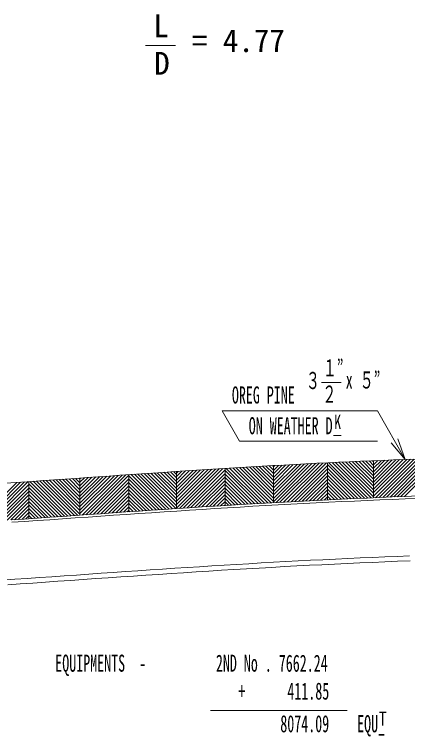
# Model space of a CAD drawing. Units: millimetres, scale not verified. Extents: x -8222 to 8222, y -5815 to 5815.
# Drawn here: x -3842 to -2831, y -158 to 1701 of the extents above; entities that cross this region are included whole.
import ezdxf
from ezdxf.enums import TextEntityAlignment as Align

# ---------------------------------------------------------------- set-up
doc = ezdxf.new("R2010")
doc.units = ezdxf.units.MM
doc.header["$LTSCALE"] = 20
doc.layers.add('0-0_0', color=3, linetype='Continuous', lineweight=18)
doc.layers.add('0-2_寸法', color=2, linetype='Continuous', lineweight=18)
doc.styles.add('ＭＳ ゴシック', font='')
doc.styles.get('ＭＳ ゴシック').set_extended_font_data('MS Gothic')

msp = doc.modelspace()

# ---------------------------------------------------------------- linework, layer by layer
at = {"layer": '0-0_0'}
for p, q in [((-3175.82, 537.02), (-3178.21, 539.41)), ((-3175.82, 446.29), (-3077.33, 544.79)), ((-3175.82, 455.27), (-3086.79, 544.31)), ((-3175.82, 464.25), (-3096.26, 543.82)), ((-3175.82, 473.23), (-3105.73, 543.32)), ((-3175.82, 482.21), (-3115.21, 542.83)), ((-3175.82, 491.19), (-3124.69, 542.33)), ((-3175.82, 500.17), (-3134.18, 541.82)), ((-3175.82, 509.15), (-3143.67, 541.31)), ((-3175.82, 518.13), (-3153.16, 540.79)), ((-3175.82, 527.11), (-3162.67, 540.27)), ((-3175.82, 536.1), (-3172.17, 539.75)), ((-3175.82, 539.55), (-3175.82, 444.15)), ((-3168.58, 444.55), (-3067.87, 545.27)), ((-3159.08, 445.07), (-3058.41, 545.74)), ((-3149.58, 445.59), (-3048.97, 546.21)), ((-3140.08, 446.11), (-3039.52, 546.68)), ((-3130.59, 446.63), (-3037.26, 539.95)), ((-3037.26, 546.79), (-3037.26, 451.42)), ((-2950.56, 455.44), (-3037.26, 542.15)), ((-2941.96, 455.82), (-3033.12, 546.99)), ((-2933.36, 456.2), (-3024.55, 547.4)), ((-2924.75, 456.57), (-3015.98, 547.81)), ((-2918.58, 459.39), (-3007.41, 548.22)), ((-2918.58, 468.37), (-2998.83, 548.62)), ((-2918.58, 477.35), (-2990.25, 549.01)), ((-2918.58, 486.33), (-2981.66, 549.41)), ((-2918.58, 495.31), (-2973.07, 549.8)), ((-2918.58, 504.29), (-2964.48, 550.19)), ((-2918.58, 513.27), (-2955.88, 550.57)), ((-2918.58, 522.25), (-2947.28, 550.95)), ((-2918.58, 531.23), (-2938.67, 551.32)), ((-2918.58, 540.21), (-2930.07, 551.7)), ((-2918.58, 549.19), (-2921.46, 552.07)), ((-2918.58, 461.07), (-2823.58, 556.07)), ((-2918.58, 470.05), (-2832.93, 555.7)), ((-2918.58, 479.03), (-2842.28, 555.33)), ((-2918.58, 488.01), (-2851.64, 554.95)), ((-2918.58, 496.99), (-2860.99, 554.58)), ((-2918.58, 505.97), (-2870.35, 554.2)), ((-2918.58, 514.95), (-2879.72, 553.81)), ((-2918.58, 523.93), (-2889.08, 553.43)), ((-2918.58, 532.91), (-2898.45, 553.04)), ((-2918.58, 541.89), (-2907.83, 552.64)), ((-2918.58, 550.87), (-2917.2, 552.25)), ((-2918.58, 552.19), (-2918.58, 456.84)), ((-2913.62, 457.05), (-2814.23, 556.44)), ((-2904.23, 457.46), (-2804.88, 556.8)), ((-2894.86, 457.85), (-2795.54, 557.17)), ((-2885.49, 458.24), (-2793.49, 550.23)), ((-2876.12, 458.63), (-2793.49, 541.25)), ((-3425.21, 463.12), (-3482.71, 520.62)), ((-3425.21, 472.1), (-3474.29, 521.18)), ((-3425.21, 481.08), (-3465.87, 521.74)), ((-3425.21, 490.06), (-3457.45, 522.3)), ((-3425.21, 499.04), (-3449.02, 522.86)), ((-3425.21, 508.02), (-3440.6, 523.41)), ((-3425.21, 517), (-3432.17, 523.97)), ((-3425.21, 430.39), (-3324.81, 530.79)), ((-3425.21, 439.37), (-3334.38, 530.2)), ((-3425.21, 448.35), (-3343.96, 529.6)), ((-3425.21, 457.33), (-3353.54, 529)), ((-3425.21, 466.31), (-3363.12, 528.4)), ((-3425.21, 475.29), (-3372.71, 527.8)), ((-3425.21, 484.27), (-3382.3, 527.18)), ((-3425.21, 493.25), (-3391.89, 526.57)), ((-3425.21, 502.23), (-3401.49, 525.96)), ((-3425.21, 511.21), (-3411.09, 525.33)), ((-3425.21, 520.19), (-3420.69, 524.71)), ((-3425.21, 524.42), (-3425.21, 428.96)), ((-3417.13, 429.49), (-3315.24, 531.38)), ((-3407.53, 430.11), (-3305.68, 531.96)), ((-3397.92, 430.74), (-3300.28, 528.38)), ((-3300.28, 532.3), (-3300.28, 436.87)), ((-3215.4, 441.9), (-3300.28, 526.78)), ((-3206.91, 442.39), (-3297.01, 532.49)), ((-3198.42, 442.88), (-3288.55, 533.01)), ((-3189.92, 443.35), (-3280.07, 533.51)), ((-3181.41, 443.83), (-3271.6, 534.02)), ((-3175.82, 447.22), (-3263.13, 534.53)), ((-3175.82, 456.2), (-3254.65, 535.03)), ((-3175.82, 465.18), (-3246.16, 535.52)), ((-3175.82, 474.16), (-3237.68, 536.02)), ((-3175.82, 483.14), (-3229.2, 536.52)), ((-3175.82, 492.12), (-3220.7, 537)), ((-3175.82, 501.1), (-3212.21, 537.49)), ((-3175.82, 510.08), (-3203.72, 537.98)), ((-3175.82, 519.06), (-3195.22, 538.46)), ((-3175.82, 528.04), (-3186.71, 538.94)), ((-3121.1, 447.13), (-3037.26, 530.97)), ((-3111.62, 447.63), (-3037.26, 521.99)), ((-2959.15, 455.06), (-3037.26, 533.17)), ((-2967.75, 454.68), (-3037.26, 524.19)), ((-2866.75, 459.01), (-2793.49, 532.27)), ((-2857.39, 459.39), (-2793.49, 523.29)), ((-3673.08, 423.62), (-3751.48, 502.03)), ((-3673.08, 432.6), (-3743.08, 502.61)), ((-3673.08, 441.58), (-3734.69, 503.19)), ((-3673.08, 450.56), (-3726.29, 503.78)), ((-3673.08, 459.54), (-3717.9, 504.36)), ((-3673.08, 468.53), (-3709.5, 504.95)), ((-3673.08, 477.51), (-3701.11, 505.54)), ((-3673.08, 486.49), (-3692.72, 506.12)), ((-3673.08, 495.47), (-3684.32, 506.71)), ((-3673.08, 504.45), (-3675.93, 507.3)), ((-3673.08, 416.01), (-3574.73, 514.36)), ((-3673.08, 424.99), (-3584.38, 513.69)), ((-3673.08, 433.97), (-3594.03, 513.02)), ((-3673.08, 442.95), (-3603.68, 512.35)), ((-3673.08, 451.93), (-3613.33, 511.68)), ((-3673.08, 460.91), (-3622.98, 511)), ((-3673.08, 469.89), (-3632.64, 510.33)), ((-3673.08, 478.87), (-3642.3, 509.65)), ((-3673.08, 487.85), (-3651.95, 508.98)), ((-3673.08, 496.83), (-3661.61, 508.3)), ((-3673.08, 505.81), (-3671.26, 507.63)), ((-3673.08, 507.5), (-3673.08, 412.01)), ((-3667.72, 412.39), (-3565.08, 515.03)), ((-3658.06, 413.07), (-3555.44, 515.69)), ((-3648.41, 413.74), (-3547.42, 514.72)), ((-3638.75, 414.41), (-3547.42, 505.74)), ((-3547.42, 516.24), (-3547.42, 420.75)), ((-3460.56, 426.63), (-3547.42, 513.5)), ((-3468.97, 426.06), (-3547.42, 504.52)), ((-3452.14, 427.19), (-3541.59, 516.64)), ((-3443.71, 427.74), (-3533.18, 517.21)), ((-3435.29, 428.3), (-3524.77, 517.79)), ((-3426.86, 428.85), (-3516.37, 518.36)), ((-3425.21, 436.18), (-3507.95, 518.93)), ((-3425.21, 445.16), (-3499.54, 519.49)), ((-3425.21, 454.14), (-3491.13, 520.06)), ((-3388.33, 431.35), (-3300.28, 519.4)), ((-3378.73, 431.97), (-3300.28, 510.42)), ((-3223.89, 441.41), (-3300.28, 517.8)), ((-3232.38, 440.92), (-3300.28, 508.82)), ((-3102.14, 448.13), (-3037.26, 513.01)), ((-3092.67, 448.62), (-3037.26, 504.03)), ((-2976.34, 454.28), (-3037.26, 515.2)), ((-2984.92, 453.89), (-3037.26, 506.22)), ((-2848.04, 459.77), (-2793.49, 514.31)), ((-2838.68, 460.15), (-2793.49, 505.33)), ((-3935.91, 395.64), (-3835.25, 496.3)), ((-3927.73, 394.84), (-3825.62, 496.95)), ((-3918.15, 395.44), (-3815.99, 497.6)), ((-3908.56, 396.05), (-3806.36, 498.26)), ((-3898.97, 396.67), (-3804.74, 490.9)), ((-3804.74, 498.36), (-3804.74, 402.89)), ((-3720.98, 408.67), (-3804.74, 492.42)), ((-3729.38, 408.08), (-3804.74, 483.44)), ((-3712.59, 409.25), (-3801.9, 498.56)), ((-3704.2, 409.84), (-3793.49, 499.13)), ((-3695.8, 410.43), (-3785.09, 499.71)), ((-3687.41, 411.01), (-3776.68, 500.29)), ((-3679.01, 411.6), (-3768.28, 500.86)), ((-3673.08, 414.64), (-3759.88, 501.45)), ((-3629.1, 415.09), (-3547.42, 496.76)), ((-3619.44, 415.76), (-3547.42, 487.78)), ((-3477.39, 425.5), (-3547.42, 495.54)), ((-3485.81, 424.94), (-3547.42, 486.55)), ((-3369.14, 432.58), (-3300.28, 501.44)), ((-3359.55, 433.19), (-3300.28, 492.46)), ((-3349.97, 433.79), (-3300.28, 483.48)), ((-3240.86, 440.42), (-3300.28, 499.84)), ((-3249.34, 439.92), (-3300.28, 490.86)), ((-3083.2, 449.11), (-3037.26, 495.05)), ((-3073.74, 449.6), (-3037.26, 486.07)), ((-2993.51, 453.49), (-3037.26, 497.24)), ((-3002.09, 453.1), (-3037.26, 488.26)), ((-3889.37, 397.28), (-3804.74, 481.92)), ((-3879.77, 397.9), (-3804.74, 472.94)), ((-3737.78, 407.5), (-3804.74, 474.46)), ((-3746.17, 406.92), (-3804.74, 465.48)), ((-3609.79, 416.43), (-3547.42, 478.8)), ((-3600.14, 417.1), (-3547.42, 469.82)), ((-3494.22, 424.37), (-3547.42, 477.57)), ((-3502.63, 423.8), (-3547.42, 468.59)), ((-3340.39, 434.39), (-3300.28, 474.49)), ((-3330.81, 434.99), (-3300.28, 465.51)), ((-3257.83, 439.42), (-3300.28, 481.88)), ((-3266.3, 438.92), (-3300.28, 472.9)), ((-3064.27, 450.08), (-3037.26, 477.09)), ((-3054.83, 450.54), (-3037.26, 468.11)), ((-3010.66, 452.69), (-3037.26, 479.28)), ((-3019.24, 452.28), (-3037.26, 470.3)), ((-3870.16, 398.53), (-3804.74, 463.96)), ((-3860.55, 399.16), (-3804.74, 454.98)), ((-3754.57, 406.33), (-3804.74, 456.5)), ((-3762.97, 405.76), (-3804.74, 447.52)), ((-3590.49, 417.78), (-3547.42, 460.84)), ((-3580.84, 418.44), (-3547.42, 451.86)), ((-3511.04, 423.23), (-3547.42, 459.61)), ((-3519.45, 422.66), (-3547.42, 450.63)), ((-3321.24, 435.58), (-3300.28, 456.53)), ((-3311.67, 436.17), (-3300.28, 447.55)), ((-3274.77, 438.41), (-3300.28, 463.92)), ((-3283.24, 437.9), (-3300.28, 454.94)), ((-3045.38, 451.01), (-3037.26, 459.13)), ((-3027.81, 451.87), (-3037.26, 461.32)), ((-3036.37, 451.46), (-3037.26, 452.34)), ((-3850.94, 399.79), (-3804.74, 446)), ((-3841.32, 400.44), (-3804.74, 437.02)), ((-3831.69, 401.08), (-3804.74, 428.04)), ((-3771.38, 405.18), (-3804.74, 438.54)), ((-3779.78, 404.6), (-3804.74, 429.56)), ((-3571.2, 419.11), (-3547.42, 442.88)), ((-3561.55, 419.77), (-3547.42, 433.9)), ((-3527.86, 422.09), (-3547.42, 441.65)), ((-3536.26, 421.51), (-3547.42, 432.67)), ((-3302.1, 436.76), (-3300.28, 438.57)), ((-3291.71, 437.39), (-3300.28, 445.96)), ((-3300.18, 436.87), (-3300.28, 436.98)), ((-3822.07, 401.73), (-3804.74, 419.06)), ((-3812.44, 402.37), (-3804.74, 410.08)), ((-3788.18, 404.02), (-3804.74, 420.58)), ((-3796.59, 403.45), (-3804.74, 411.6)), ((-3551.91, 420.44), (-3547.42, 424.92)), ((-3544.67, 420.93), (-3547.42, 423.69))]:
    msp.add_line(p, q, dxfattribs=at)
for points in [[(-2811.37, 556.55), (-2839.5, 555.44), (-2867.63, 554.31), (-2895.76, 553.15), (-2923.89, 551.97), (-2952.02, 550.74), (-2980.15, 549.48), (-3008.27, 548.18), (-3036.39, 546.83), (-3064.51, 545.44), (-3092.63, 544.01), (-3120.75, 542.54), (-3148.86, 541.03), (-3176.98, 539.48), (-3205.09, 537.9), (-3233.19, 536.29), (-3261.3, 534.64), (-3289.4, 532.96), (-3317.51, 531.24), (-3345.61, 529.5), (-3373.71, 527.73), (-3401.8, 525.94), (-3429.9, 524.11), (-3457.99, 522.27), (-3486.09, 520.4), (-3514.18, 518.51), (-3542.27, 516.59)], [(-3542.27, 516.59), (-3570.36, 514.66), (-3598.44, 512.72), (-3626.53, 510.76), (-3654.61, 508.79), (-3682.7, 506.82), (-3710.79, 504.86), (-3738.87, 502.9), (-3766.96, 500.96), (-3795.05, 499.03), (-3823.14, 497.12), (-3851.23, 495.23), (-3879.32, 493.38), (-3907.42, 491.56), (-3935.52, 489.78), (-3963.62, 488.05), (-3991.72, 486.37), (-4019.83, 484.74), (-4047.94, 483.16), (-4076.06, 481.65), (-4104.17, 480.21), (-4132.29, 478.84), (-4160.42, 477.55)], [(-2804.99, 461.48), (-2837.64, 460.19), (-2870.29, 458.87), (-2902.94, 457.51), (-2935.58, 456.11), (-2968.22, 454.66), (-3000.87, 453.16), (-3033.5, 451.6), (-3066.14, 449.99), (-3098.77, 448.31), (-3131.4, 446.58), (-3164.03, 444.81), (-3196.65, 442.98), (-3229.28, 441.1), (-3261.89, 439.18), (-3294.51, 437.22), (-3327.13, 435.22), (-3359.74, 433.18), (-3392.35, 431.1), (-3424.95, 428.98), (-3457.56, 426.83), (-3490.16, 424.65), (-3522.76, 422.44), (-3555.36, 420.2), (-3587.96, 417.95), (-3620.56, 415.69), (-3653.15, 413.41), (-3685.75, 411.13), (-3718.34, 408.85), (-3750.94, 406.59), (-3783.54, 404.34), (-3816.14, 402.12), (-3848.74, 399.94)], [(-2804.56, 455.14), (-2837.2, 453.85), (-2869.84, 452.54), (-2902.48, 451.18), (-2935.11, 449.79), (-2967.75, 448.34), (-3000.38, 446.84), (-3033.01, 445.27), (-3065.63, 443.65), (-3098.26, 441.98), (-3130.88, 440.25), (-3163.49, 438.47), (-3196.11, 436.65), (-3228.72, 434.77), (-3261.33, 432.86), (-3293.94, 430.89), (-3326.54, 428.89), (-3359.14, 426.85), (-3391.74, 424.77), (-3424.34, 422.66), (-3456.94, 420.52), (-3489.53, 418.34), (-3522.12, 416.13), (-3554.71, 413.9), (-3587.3, 411.65), (-3619.88, 409.37), (-3652.47, 407.09), (-3685.06, 404.81), (-3717.64, 402.53), (-3750.23, 400.27), (-3782.82, 398.02), (-3815.41, 395.81), (-3848, 393.62)], [(-2826.32, 307.19), (-2858.06, 305.93), (-2889.79, 304.62), (-2921.53, 303.29), (-2953.26, 301.9), (-2984.99, 300.47), (-3016.71, 298.97), (-3048.44, 297.43), (-3080.16, 295.83), (-3111.88, 294.18), (-3143.59, 292.48), (-3175.31, 290.73), (-3207.02, 288.94), (-3238.72, 287.1), (-3270.43, 285.22), (-3302.13, 283.31), (-3333.83, 281.35), (-3365.53, 279.36), (-3397.23, 277.33), (-3428.92, 275.27), (-3460.62, 273.18), (-3492.31, 271.06), (-3524, 268.92), (-3555.68, 266.75), (-3587.37, 264.55), (-3619.05, 262.34), (-3650.74, 260.13), (-3682.42, 257.91), (-3714.1, 255.69), (-3745.79, 253.49), (-3777.47, 251.3), (-3809.16, 249.14), (-3840.85, 247.01), (-3872.54, 244.92)], [(-2824.54, 294.56), (-2856.9, 293.26), (-2889.26, 291.94), (-2921.61, 290.57), (-2953.96, 289.15), (-2986.31, 287.68), (-3018.66, 286.15), (-3051.01, 284.57), (-3083.35, 282.94), (-3115.69, 281.26), (-3148.03, 279.52), (-3180.36, 277.73), (-3212.7, 275.89), (-3245.03, 274), (-3277.35, 272.07), (-3309.68, 270.11), (-3342, 268.1), (-3374.32, 266.05), (-3406.64, 263.97), (-3438.95, 261.86), (-3471.26, 259.72), (-3503.58, 257.55), (-3535.89, 255.36), (-3568.19, 253.14), (-3600.5, 250.91), (-3632.81, 248.65), (-3665.11, 246.39), (-3697.42, 244.13), (-3729.72, 241.87), (-3762.03, 239.63), (-3794.34, 237.42), (-3826.65, 235.23), (-3858.96, 233.08)]]:
    msp.add_lwpolyline(points, dxfattribs=at)
at = {"layer": '0-2_寸法'}
for p, q in [((-3504.89, 1621), (-3427.42, 1621)), ((-3001.57, 753.72), (-3052.36, 753.72)), ((-3307.83, 680.45), (-2908.53, 680.45)), ((-3307.83, 680.45), (-3262.85, 602.55)), ((-2908.53, 680.45), (-2837.2, 555.53)), ((-3021.45, 617.29), (-3001.88, 617.29)), ((-3262.85, 602.55), (-2908.53, 602.55)), ((-2837.2, 555.53), (-2872.99, 598.6)), ((-2837.2, 555.53), (-2856.1, 608.25)), ((-2986.65, -90.64), (-3337.63, -90.64))]:
    msp.add_line(p, q, dxfattribs=at)

# ---------------------------------------------------------------- texts
at = {"layer": '0-2_寸法', "style": 'ＭＳ ゴシック'}
for s, p in [('L', (-3484.64, 1624.45)), ('= 4.77', (-3385.69, 1586.32)), ('D', (-3482.25, 1528.07))]:
    msp.add_text(s, height=58.65, dxfattribs=at).set_placement(p, align=Align.BOTTOM_LEFT)
for s, height, width, p in [('１”', 43.99, 0.6, (-3048.96, 755.76)), ('３', 43.99, 0.6, (-3092.37, 723.37)), ('x ５”', 43.99, 0.6, (-2990, 724.82)), ('OREG PINE ', 43.99, 0.6, (-3282.61, 686.21)), ('２', 43.99, 0.6, (-3049.95, 688.35)), ('K', 36.66, 0.7, (-3019.51, 622.64)), ('ON WEATHER D ', 43.99, 0.6, (-3239.23, 607)), ('EQUIPMENTS  -          2ND No . 7662.24', 43.99, 0.6, (-3736.63, -4.04)), ('+      411.85', 43.99, 0.6, (-3265.73, -75.85)), ('8074.09    EQU_', 43.99, 0.6, (-3158.21, -159.86)), ('T', 36.66, 0.8, (-2904.84, -140.99))]:
    msp.add_text(s, height=height, dxfattribs=dict(at, width=width)).set_placement(p, align=Align.BOTTOM_LEFT)

doc.saveas('drawing.dxf')
